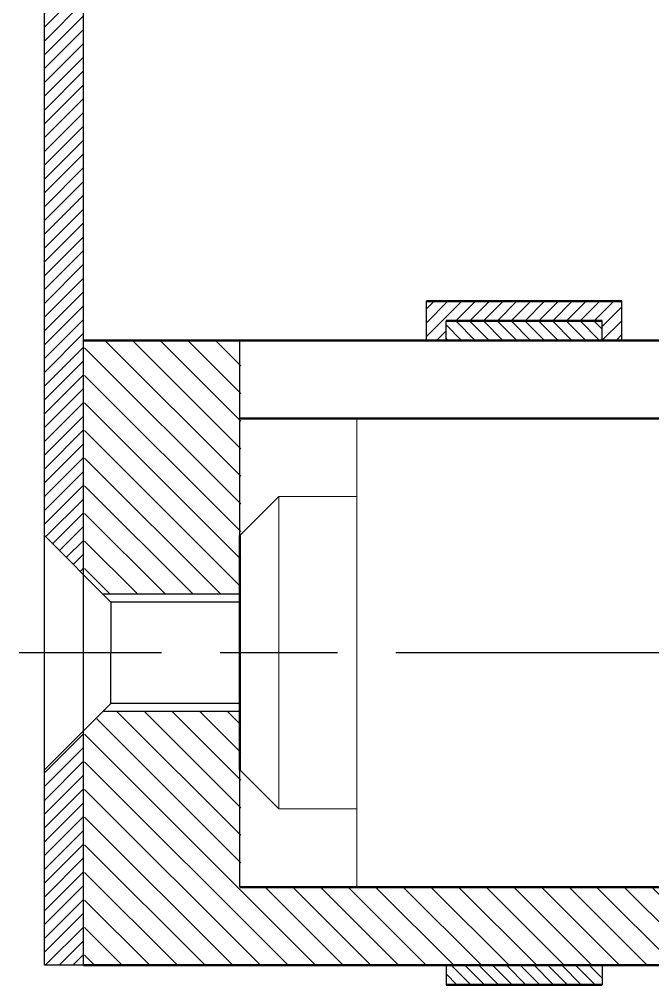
# Model space of a CAD drawing. Header units: millimetres. Extents: x 278858 to 279223, y 218711 to 219074.
# Drawn here: x 279121.49 to 279137.7, y 218807.33 to 218832.05 of the extents above; entities that cross this region are included whole.
import ezdxf

# ---------------------------------------------------------------- set-up
doc = ezdxf.new("R2010")
doc.units = ezdxf.units.MM
doc.header["$LTSCALE"] = 2
for name, pattern in [('AM_ISO08W050', [18, 12, -1.5, 3, -1.5]), ('AM_ISO08W050x2', [9, 6, -0.75, 1.5, -0.75]), ('CENTER', [50.8, 31.75, -6.35, 6.35, -6.35])]:
    doc.linetypes.add(name, pattern=pattern)
for name, color, linetype, lineweight in [('AM_4', 3, 'Continuous', 25), ('AM_7', 1, 'AM_ISO08W050', 25), ('AM_8', 1, 'Continuous', 25), ('AM_9', 251, 'Continuous', 15), ('Asse 1', 1, 'CENTER', 25), ('Visibile (ANSI)', 7, 'Continuous', 50)]:
    doc.layers.add(name, color=color, linetype=linetype, lineweight=lineweight)

# ---------------------------------------------------------------- blocks, each defined once
blk = doc.blocks.new('fascetta')
h = blk.add_hatch()
h.set_pattern_fill('_USER', color=256, scale=0.25, angle=45, style=0, pattern_type=0)
h.set_pattern_definition([(45, (-332876.56402, -222679.89116), (-0.1767766953, 0.1767766953), [])])
h.paths.add_polyline_path([(2.5, 17.5), (-2.5, 17.5), (-2.5, 16.5), (-2, 16.5), (-2, 17), (2, 17), (2, 16.5), (2.5, 16.5)])
h = blk.add_hatch()
h.set_pattern_fill('_USER', color=256, scale=0.25, angle=135, style=0, pattern_type=0)
h.set_pattern_definition([(135, (-332876.56402, -222679.89116), (-0.1767766953, -0.1767766953), [])])
h.paths.add_polyline_path([(2, 0.5), (-2, 0.5), (-2, 0), (2, 0)])
h.paths.add_polyline_path([(2, 17), (-2, 17), (-2, 16.5), (2, 16.5)])
for p, q in [((-2.5, 16.5), (-2.5, 17.5)), ((2.5, 16.5), (2.5, 17.5)), ((-2, 16.5), (-2, 17)), ((2, 16.5), (2, 17)), ((2.5, 16.5), (-2.5, 16.5)), ((-2, 0.5), (-2, 0)), ((2, 0.5), (-2, 0.5)), ((2, 0.5), (2, 0))]:
    blk.add_line(p, q)
at = {"layer": 'Asse 1'}
blk.add_line((2.987, 8.5), (-2.874, 8.5), dxfattribs=at)
at = {"layer": 'Visibile (ANSI)'}
for p, q in [((2.5, 17.5), (-2.5, 17.5)), ((2, 17), (-2, 17)), ((2, 0), (-2, 0))]:
    blk.add_line(p, q, dxfattribs=at)

msp = doc.modelspace()

# ---------------------------------------------------------------- hatches: boundary and pattern name
h = msp.add_hatch()
h.set_pattern_fill('_USER', color=256, scale=0.25, angle=45, style=0, pattern_type=0)
h.set_pattern_definition([(45, (-53743.15142, -3872.56276), (-0.1767766953, 0.1767766953), [])])
h.paths.add_polyline_path([(279123.131, 218850.362), (279122.131, 218850.362), (279122.131, 218818.828), (279123.131, 218817.828)])
h.paths.add_polyline_path([(279123.131, 218813.828), (279122.131, 218812.828), (279122.131, 218807.828), (279123.131, 218807.828)])
at = {"layer": 'AM_8'}
h = msp.add_hatch(dxfattribs=at)
h.set_pattern_fill('_USER', color=256, scale=0.5, angle=135, style=0, pattern_type=0)
h.set_pattern_definition([(135, (-53743.11997, -3872.56276), (-0.3535533906, -0.3535533906), [])])
h.paths.add_polyline_path([(279127.163, 218821.828), (279127.163, 218823.828), (279123.163, 218823.828), (279123.163, 218817.828), (279123.663, 218817.328), (279127.163, 218817.328)])
h.paths.add_polyline_path([(279127.163, 218814.328), (279123.663, 218814.328), (279123.163, 218813.828), (279123.163, 218807.828), (279139.163, 218807.828), (279139.163, 218808.15), (279139.163, 218808.211), (279139.163, 218808.271), (279139.163, 218808.329), (279139.163, 218808.385), (279139.163, 218808.441), (279139.163, 218808.494), (279139.163, 218808.546), (279139.163, 218808.597), (279139.163, 218808.647), (279139.163, 218808.695), (279139.163, 218808.741), (279139.163, 218808.786), (279139.163, 218808.83), (279139.163, 218808.872), (279139.163, 218808.913), (279139.163, 218808.953), (279139.163, 218808.991), (279139.163, 218809.028), (279139.163, 218809.098), (279139.163, 218809.163), (279139.163, 218809.222), (279139.163, 218809.277), (279139.163, 218809.328), (279139.163, 218809.373), (279139.163, 218809.414), (279139.163, 218809.451), (279139.163, 218809.499), (279139.163, 218809.551), (279139.163, 218809.607), (279139.163, 218809.725), (279139.163, 218807.828), (279140.131, 218807.828), (279140.131, 218809.828), (279139.163, 218809.828), (279127.163, 218809.828)])

# ---------------------------------------------------------------- linework, layer by layer
for p, q in [((279122.131, 218807.828), (279122.131, 218850.362)), ((279123.131, 218807.828), (279123.131, 218850.362)), ((279127.131, 218821.828), (279127.131, 218823.828)), ((279127.131, 218809.828), (279127.131, 218821.828)), ((279123.831, 218817.128), (279122.131, 218818.828)), ((279127.131, 218817.128), (279123.831, 218817.128)), ((279123.831, 218817.128), (279123.831, 218815.828)), ((279123.831, 218814.528), (279123.831, 218815.828)), ((279123.831, 218814.528), (279122.131, 218812.828)), ((279127.131, 218814.528), (279123.831, 218814.528)), ((279123.131, 218807.828), (279122.131, 218807.828))]:
    msp.add_line(p, q)
at = {"layer": 'AM_4'}
for p, q in [((279127.131, 218817.328), (279123.631, 218817.328)), ((279127.131, 218814.328), (279123.631, 218814.328))]:
    msp.add_line(p, q, dxfattribs=at)
at = {"layer": 'AM_7', "linetype": 'AM_ISO08W050x2'}
msp.add_line((279143.131, 218815.828), (279121.49, 218815.828), dxfattribs=at)
at = {"layer": 'AM_9'}
for p, q in [((279130.131, 218821.828), (279130.131, 218809.828)), ((279127.131, 218818.828), (279128.131, 218819.828)), ((279128.131, 218819.828), (279128.131, 218811.828)), ((279130.131, 218819.828), (279128.131, 218819.828)), ((279127.131, 218812.828), (279128.131, 218811.828)), ((279130.131, 218811.828), (279128.131, 218811.828))]:
    msp.add_line(p, q, dxfattribs=at)
at = {"layer": 'Visibile (ANSI)'}
for p, q in [((279140.131, 218823.828), (279123.131, 218823.828)), ((279140.131, 218821.828), (279127.131, 218821.828)), ((279127.131, 218812.828), (279127.131, 218818.828)), ((279140.131, 218809.828), (279127.131, 218809.828)), ((279140.131, 218807.828), (279123.131, 218807.828))]:
    msp.add_line(p, q, dxfattribs=at)

# ---------------------------------------------------------------- block references
msp.add_blockref('fascetta', (279134.412, 218807.328))

doc.saveas('drawing.dxf')
